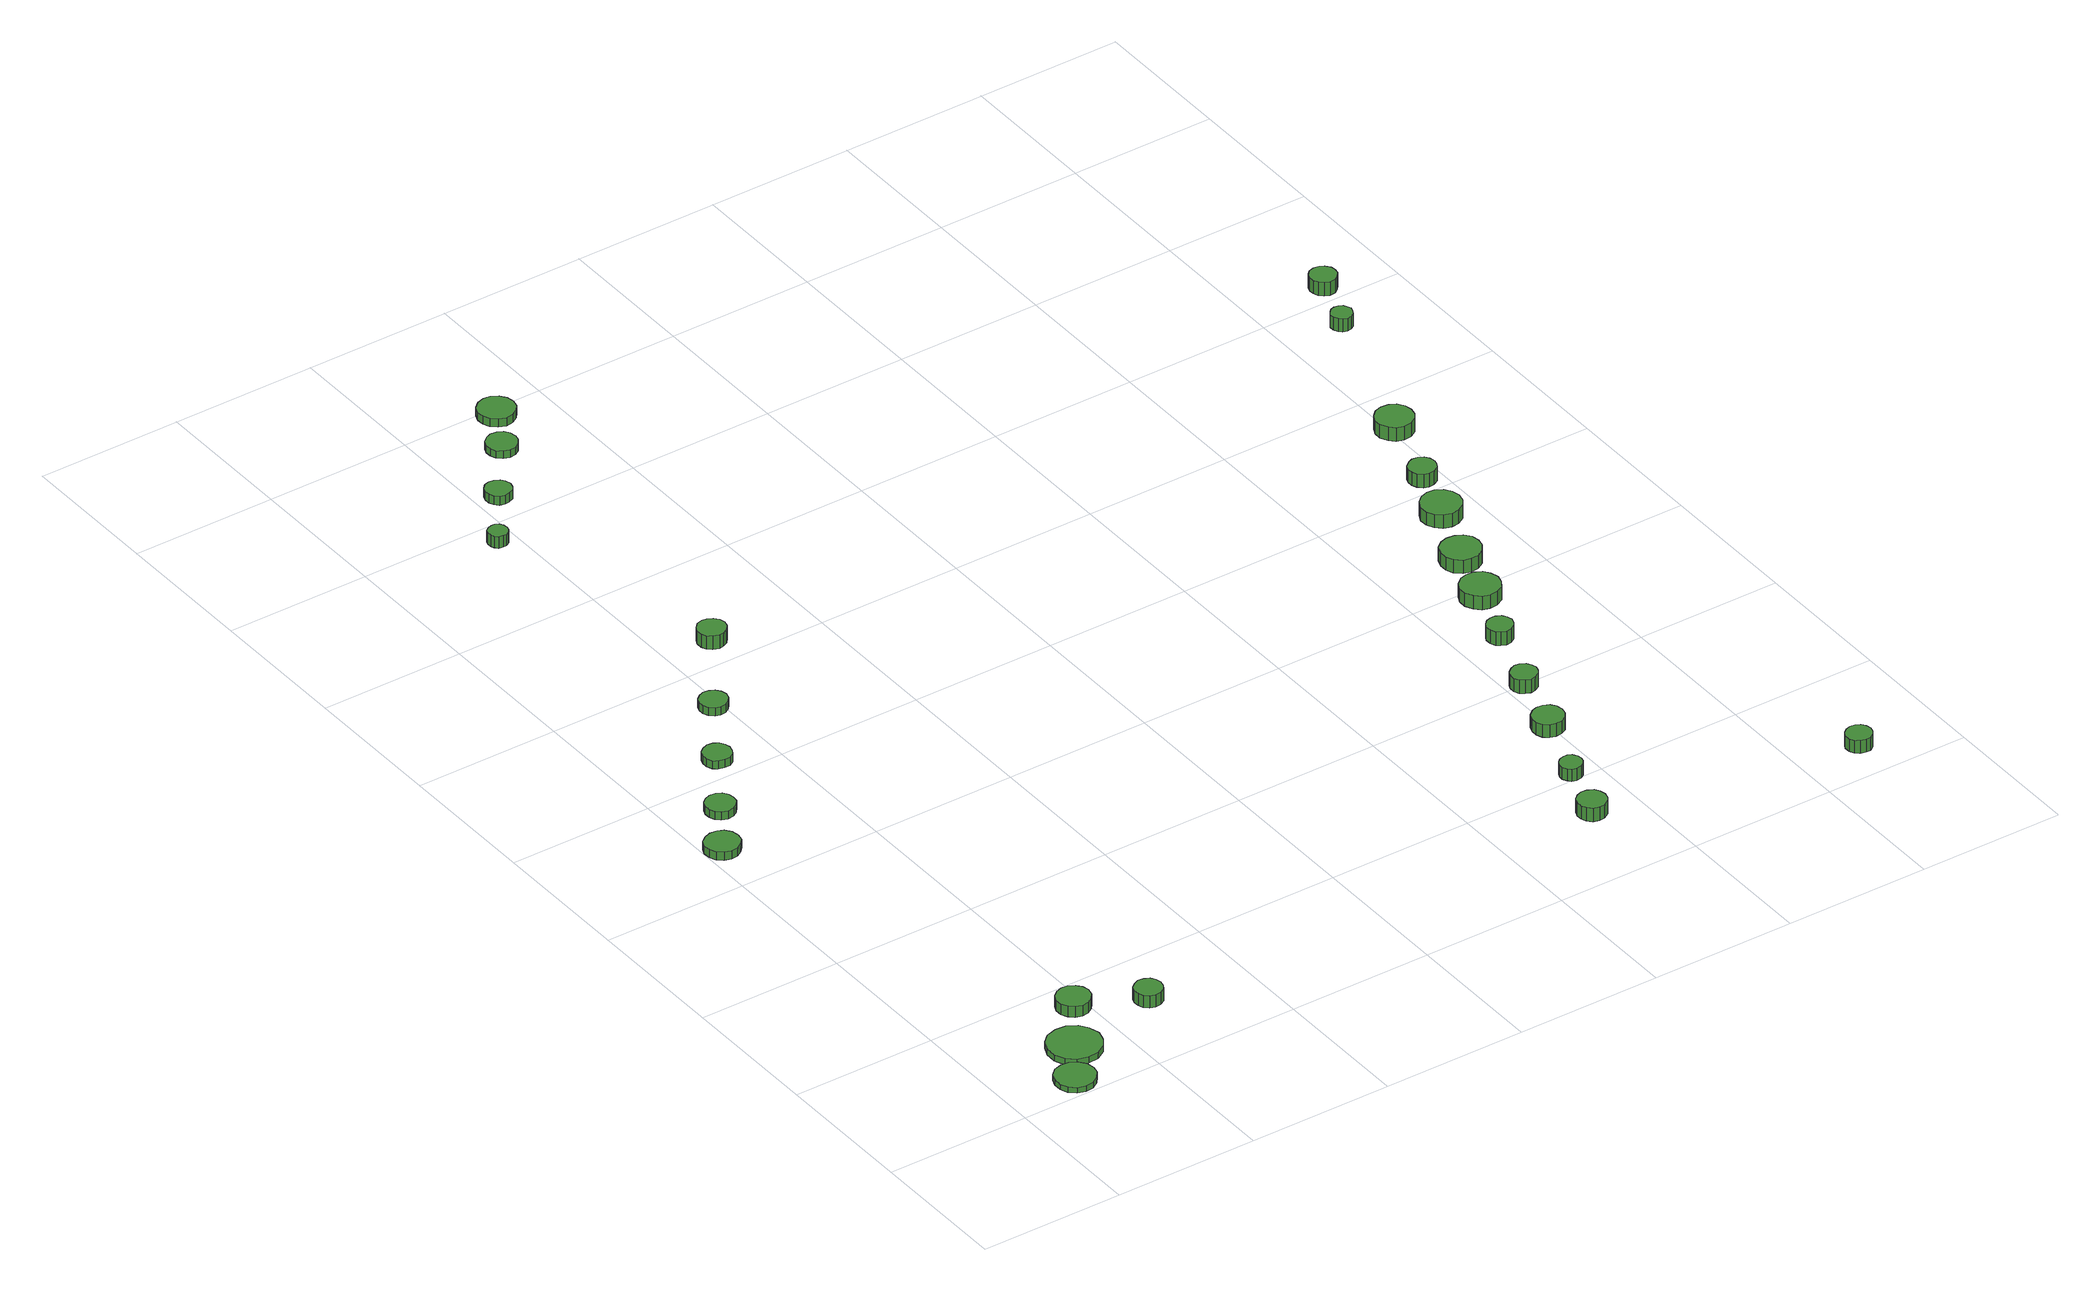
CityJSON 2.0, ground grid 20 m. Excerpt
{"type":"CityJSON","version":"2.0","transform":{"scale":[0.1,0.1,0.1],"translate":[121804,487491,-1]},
"CityObjects":{
"tree1":{"type":"SolitaryVegetationObject","attributes":{"function":"something"},"geometry":[{"type":"MultiSurface","lod":"1","boundaries":[[[0,1,2,3,4,5,6,7,8,9,10,11,12,13,14]],[[15,16,17,18,19,20,21,22,23,24,25,26,27,28,29]],[[0,29,28,1]],[[1,28,27,2]],[[2,27,26,3]],[[3,26,25,4]],[[4,25,24,5]],[[5,24,23,6]],[[6,23,22,7]],[[7,22,21,8]],[[8,21,20,9]],[[9,20,19,10]],[[10,19,18,11]],[[11,18,17,12]],[[12,17,16,13]],[[13,16,15,14]],[[14,15,29,0]]]}]},
"tree2":{"type":"SolitaryVegetationObject","attributes":{"function":"something"},"geometry":[{"type":"MultiSurface","lod":"1","boundaries":[[[30,31,32,33,34,35,36,37,38,39,40,41,42,43,44]],[[45,46,47,48,49,50,51,52,53,54,55,56,57,58,59]],[[30,59,58,31]],[[31,58,57,32]],[[32,57,56,33]],[[33,56,55,34]],[[34,55,54,35]],[[35,54,53,36]],[[36,53,52,37]],[[37,52,51,38]],[[38,51,50,39]],[[39,50,49,40]],[[40,49,48,41]],[[41,48,47,42]],[[42,47,46,43]],[[43,46,45,44]],[[44,45,59,30]]]}]},
"tree3":{"type":"SolitaryVegetationObject","attributes":{"function":"something"},"geometry":[{"type":"MultiSurface","lod":"1","boundaries":[[[60,61,62,63,64,65,66,67,68,69,70,71,72,73,74]],[[75,76,77,78,79,80,81,82,83,84,85,86,87,88,89]],[[60,89,88,61]],[[61,88,87,62]],[[62,87,86,63]],[[63,86,85,64]],[[64,85,84,65]],[[65,84,83,66]],[[66,83,82,67]],[[67,82,81,68]],[[68,81,80,69]],[[69,80,79,70]],[[70,79,78,71]],[[71,78,77,72]],[[72,77,76,73]],[[73,76,75,74]],[[74,75,89,60]]]}]},
"tree4":{"type":"SolitaryVegetationObject","attributes":{"function":"something"},"geometry":[{"type":"MultiSurface","lod":"1","boundaries":[[[90,91,92,93,94,95,96,97,98,99,100,101,102,103,104]],[[105,106,107,108,109,110,111,112,113,114,115,116,117,118,119]],[[90,119,118,91]],[[91,118,117,92]],[[92,117,116,93]],[[93,116,115,94]],[[94,115,114,95]],[[95,114,113,96]],[[96,113,112,97]],[[97,112,111,98]],[[98,111,110,99]],[[99,110,109,100]],[[100,109,108,101]],[[101,108,107,102]],[[102,107,106,103]],[[103,106,105,104]],[[104,105,119,90]]]}]},
"tree5":{"type":"SolitaryVegetationObject","attributes":{"function":"something"},"geometry":[{"type":"MultiSurface","lod":"1","boundaries":[[[120,121,122,123,124,125,126,127,128,129,130,131,132,133,134]],[[135,136,137,138,139,140,141,142,143,144,145,146,147,148,149]],[[120,149,148,121]],[[121,148,147,122]],[[122,147,146,123]],[[123,146,145,124]],[[124,145,144,125]],[[125,144,143,126]],[[126,143,142,127]],[[127,142,141,128]],[[128,141,140,129]],[[129,140,139,130]],[[130,139,138,131]],[[131,138,137,132]],[[132,137,136,133]],[[133,136,135,134]],[[134,135,149,120]]]}]},
"tree6":{"type":"SolitaryVegetationObject","attributes":{"function":"something"},"geometry":[{"type":"MultiSurface","lod":"1","boundaries":[[[150,151,152,153,154,155,156,157,158,159,160,161,162,163,164]],[[165,166,167,168,169,170,171,172,173,174,175,176,177,178,179]],[[150,179,178,151]],[[151,178,177,152]],[[152,177,176,153]],[[153,176,175,154]],[[154,175,174,155]],[[155,174,173,156]],[[156,173,172,157]],[[157,172,171,158]],[[158,171,170,159]],[[159,170,169,160]],[[160,169,168,161]],[[161,168,167,162]],[[162,167,166,163]],[[163,166,165,164]],[[164,165,179,150]]]}]},
"tree7":{"type":"SolitaryVegetationObject","attributes":{"function":"something"},"geometry":[{"type":"MultiSurface","lod":"1","boundaries":[[[180,181,182,183,184,185,186,187,188,189,190,191,192,193,194]],[[195,196,197,198,199,200,201,202,203,204,205,206,207,208,209]],[[180,209,208,181]],[[181,208,207,182]],[[182,207,206,183]],[[183,206,205,184]],[[184,205,204,185]],[[185,204,203,186]],[[186,203,202,187]],[[187,202,201,188]],[[188,201,200,189]],[[189,200,199,190]],[[190,199,198,191]],[[191,198,197,192]],[[192,197,196,193]],[[193,196,195,194]],[[194,195,209,180]]]}]},
"tree8":{"type":"SolitaryVegetationObject","attributes":{"function":"something"}},
"tree9":{"type":"SolitaryVegetationObject","attributes":{"function":"something"}},
"tree10":{"type":"SolitaryVegetationObject","attributes":{"function":"something"},"geometry":[{"type":"MultiSurface","lod":"1","boundaries":[[[210,211,212,213,214,215,216,217,218,219,220,221,222,223,224]],[[225,226,227,228,229,230,231,232,233,234,235,236,237,238,239]],[[210,239,238,211]],[[211,238,237,212]],[[212,237,236,213]],[[213,236,235,214]],[[214,235,234,215]],[[215,234,233,216]],[[216,233,232,217]],[[217,232,231,218]],[[218,231,230,219]],[[219,230,229,220]],[[220,229,228,221]],[[221,228,227,222]],[[222,227,226,223]],[[223,226,225,224]],[[224,225,239,210]]]}]},
"tree11":{"type":"SolitaryVegetationObject","attributes":{"function":"something"}},
"tree12":{"type":"SolitaryVegetationObject","attributes":{"function":"something"},"geometry":[{"type":"MultiSurface","lod":"1","boundaries":[[[240,241,242,243,244,245,246,247,248,249,250,251,252,253,254]],[[255,256,257,258,259,260,261,262,263,264,265,266,267,268,269]],[[240,269,268,241]],[[241,268,267,242]],[[242,267,266,243]],[[243,266,265,244]],[[244,265,264,245]],[[245,264,263,246]],[[246,263,262,247]],[[247,262,261,248]],[[248,261,260,249]],[[249,260,259,250]],[[250,259,258,251]],[[251,258,257,252]],[[252,257,256,253]],[[253,256,255,254]],[[254,255,269,240]]]}]},
"tree13":{"type":"SolitaryVegetationObject","attributes":{"function":"something"},"geometry":[{"type":"MultiSurface","lod":"1","boundaries":[[[270,271,272,273,274,275,276,277,278,279,280,281,282,283,284]],[[285,286,287,288,289,290,291,292,293,294,295,296,297,298,299]],[[270,299,298,271]],[[271,298,297,272]],[[272,297,296,273]],[[273,296,295,274]],[[274,295,294,275]],[[275,294,293,276]],[[276,293,292,277]],[[277,292,291,278]],[[278,291,290,279]],[[279,290,289,280]],[[280,289,288,281]],[[281,288,287,282]],[[282,287,286,283]],[[283,286,285,284]],[[284,285,299,270]]]}]},
"tree14":{"type":"SolitaryVegetationObject","attributes":{"function":"something"},"geometry":[{"type":"MultiSurface","lod":"1","boundaries":[[[300,301,302,303,304,305,306,307,308,309,310,311,312,313,314]],[[315,316,317,318,319,320,321,322,323,324,325,326,327,328,329]],[[300,329,328,301]],[[301,328,327,302]],[[302,327,326,303]],[[303,326,325,304]],[[304,325,324,305]],[[305,324,323,306]],[[306,323,322,307]],[[307,322,321,308]],[[308,321,320,309]],[[309,320,319,310]],[[310,319,318,311]],[[311,318,317,312]],[[312,317,316,313]],[[313,316,315,314]],[[314,315,329,300]]]}]},
"tree15":{"type":"SolitaryVegetationObject","attributes":{"function":"something"},"geometry":[{"type":"MultiSurface","lod":"1","boundaries":[[[330,331,332,333,334,335,336,337,338,339,340,341,342,343,344]],[[345,346,347,348,349,350,351,352,353,354,355,356,357,358,359]],[[330,359,358,331]],[[331,358,357,332]],[[332,357,356,333]],[[333,356,355,334]],[[334,355,354,335]],[[335,354,353,336]],[[336,353,352,337]],[[337,352,351,338]],[[338,351,350,339]],[[339,350,349,340]],[[340,349,348,341]],[[341,348,347,342]],[[342,347,346,343]],[[343,346,345,344]],[[344,345,359,330]]]}]},
"tree16":{"type":"SolitaryVegetationObject","attributes":{"function":"something"},"geometry":[{"type":"MultiSurface","lod":"1","boundaries":[[[360,361,362,363,364,365,366,367,368,369,370,371,372,373,374]],[[375,376,377,378,379,380,381,382,383,384,385,386,387,388,389]],[[360,389,388,361]],[[361,388,387,362]],[[362,387,386,363]],[[363,386,385,364]],[[364,385,384,365]],[[365,384,383,366]],[[366,383,382,367]],[[367,382,381,368]],[[368,381,380,369]],[[369,380,379,370]],[[370,379,378,371]],[[371,378,377,372]],[[372,377,376,373]],[[373,376,375,374]],[[374,375,389,360]]]}]},
"tree17":{"type":"SolitaryVegetationObject","attributes":{"function":"something"},"geometry":[{"type":"MultiSurface","lod":"1","boundaries":[[[390,391,392,393,394,395,396,397,398,399,400,401,402,403,404]],[[405,406,407,408,409,410,411,412,413,414,415,416,417,418,419]],[[390,419,418,391]],[[391,418,417,392]],[[392,417,416,393]],[[393,416,415,394]],[[394,415,414,395]],[[395,414,413,396]],[[396,413,412,397]],[[397,412,411,398]],[[398,411,410,399]],[[399,410,409,400]],[[400,409,408,401]],[[401,408,407,402]],[[402,407,406,403]],[[403,406,405,404]],[[404,405,419,390]]]}]},
"tree18":{"type":"SolitaryVegetationObject","attributes":{"function":"something"},"geometry":[{"type":"MultiSurface","lod":"1","boundaries":[[[420,421,422,423,424,425,426,427,428,429,430,431,432,433,434]],[[435,436,437,438,439,440,441,442,443,444,445,446,447,448,449]],[[420,449,448,421]],[[421,448,447,422]],[[422,447,446,423]],[[423,446,445,424]],[[424,445,444,425]],[[425,444,443,426]],[[426,443,442,427]],[[427,442,441,428]],[[428,441,440,429]],[[429,440,439,430]],[[430,439,438,431]],[[431,438,437,432]],[[432,437,436,433]],[[433,436,435,434]],[[434,435,449,420]]]}]},
"tree19":{"type":"SolitaryVegetationObject","attributes":{"function":"something"},"geometry":[{"type":"MultiSurface","lod":"1","boundaries":[[[450,451,452,453,454,455,456,457,458,459,460,461,462,463,464]],[[465,466,467,468,469,470,471,472,473,474,475,476,477,478,479]],[[450,479,478,451]],[[451,478,477,452]],[[452,477,476,453]],[[453,476,475,454]],[[454,475,474,455]],[[455,474,473,456]],[[456,473,472,457]],[[457,472,471,458]],[[458,471,470,459]],[[459,470,469,460]],[[460,469,468,461]],[[461,468,467,462]],[[462,467,466,463]],[[463,466,465,464]],[[464,465,479,450]]]}]},
"tree20":{"type":"SolitaryVegetationObject","attributes":{"function":"something"},"geometry":[{"type":"MultiSurface","lod":"1","boundaries":[[[480,481,482,483,484,485,486,487,488,489,490,491,492,493,494]],[[495,496,497,498,499,500,501,502,503,504,505,506,507,508,509]],[[480,509,508,481]],[[481,508,507,482]],[[482,507,506,483]],[[483,506,505,484]],[[484,505,504,485]],[[485,504,503,486]],[[486,503,502,487]],[[487,502,501,488]],[[488,501,500,489]],[[489,500,499,490]],[[490,499,498,491]],[[491,498,497,492]],[[492,497,496,493]],[[493,496,495,494]],[[494,495,509,480]]]}]},
"tree21":{"type":"SolitaryVegetationObject","attributes":{"function":"something"},"geometry":[{"type":"MultiSurface","lod":"1","boundaries":[[[510,511,512,513,514,515,516,517,518,519,520,521,522,523,524]],[[525,526,527,528,529,530,531,532,533,534,535,536,537,538,539]],[[510,539,538,511]],[[511,538,537,512]],[[512,537,536,513]],[[513,536,535,514]],[[514,535,534,515]],[[515,534,533,516]],[[516,533,532,517]],[[517,532,531,518]],[[518,531,530,519]],[[519,530,529,520]],[[520,529,528,521]],[[521,528,527,522]],[[522,527,526,523]],[[523,526,525,524]],[[524,525,539,510]]]}]},
"tree22":{"type":"SolitaryVegetationObject","attributes":{"function":"something"},"geometry":[{"type":"MultiSurface","lod":"1","boundaries":[[[540,541,542,543,544,545,546,547,548,549,550,551,552,553,554]],[[555,556,557,558,559,560,561,562,563,564,565,566,567,568,569]],[[540,569,568,541]],[[541,568,567,542]],[[542,567,566,543]],[[543,566,565,544]],[[544,565,564,545]],[[545,564,563,546]],[[546,563,562,547]],[[547,562,561,548]],[[548,561,560,549]],[[549,560,559,550]],[[550,559,558,551]],[[551,558,557,552]],[[552,557,556,553]],[[553,556,555,554]],[[554,555,569,540]]]}]},
"tree23":{"type":"SolitaryVegetationObject","attributes":{"function":"something"},"geometry":[{"type":"MultiSurface","lod":"1","boundaries":[[[570,571,572,573,574,575,576,577,578,579,580,581,582,583,584]],[[585,586,587,588,589,590,591,592,593,594,595,596,597,598,599]],[[570,599,598,571]],[[571,598,597,572]],[[572,597,596,573]],[[573,596,595,574]],[[574,595,594,575]],[[575,594,593,576]],[[576,593,592,577]],[[577,592,591,578]],[[578,591,590,579]],[[579,590,589,580]],[[580,589,588,581]],[[581,588,587,582]],[[582,587,586,583]],[[583,586,585,584]],[[584,585,599,570]]]}]},
"tree24":{"type":"SolitaryVegetationObject","attributes":{"function":"something"},"geometry":[{"type":"MultiSurface","lod":"1","boundaries":[[[600,601,602,603,604,605,606,607,608,609,610,611,612,613,614]],[[615,616,617,618,619,620,621,622,623,624,625,626,627,628,629]],[[600,629,628,601]],[[601,628,627,602]],[[602,627,626,603]],[[603,626,625,604]],[[604,625,624,605]],[[605,624,623,606]],[[606,623,622,607]],[[607,622,621,608]],[[608,621,620,609]],[[609,620,619,610]],[[610,619,618,611]],[[611,618,617,612]],[[612,617,616,613]],[[613,616,615,614]],[[614,615,629,600]]]}]},
"tree25":{"type":"SolitaryVegetationObject","attributes":{"function":"something"},"geometry":[{"type":"MultiSurface","lod":"1","boundaries":[[[630,631,632,633,634,635,636,637,638,639,640,641,642,643,644]],[[645,646,647,648,649,650,651,652,653,654,655,656,657,658,659]],[[630,659,658,631]],[[631,658,657,632]],[[632,657,656,633]],[[633,656,655,634]],[[634,655,654,635]],[[635,654,653,636]],[[636,653,652,637]],[[637,652,651,638]],[[638,651,650,639]],[[639,650,649,640]],[[640,649,648,641]],[[641,648,647,642]],[[642,647,646,643]],[[643,646,645,644]],[[644,645,659,630]]]}]},
"tree26":{"type":"SolitaryVegetationObject","attributes":{"function":"something"},"geometry":[{"type":"MultiSurface","lod":"1","boundaries":[[[660,661,662,663,664,665,666,667,668,669,670,671,672,673,674]],[[675,676,677,678,679,680,681,682,683,684,685,686,687,688,689]],[[660,689,688,661]],[[661,688,687,662]],[[662,687,686,663]],[[663,686,685,664]],[[664,685,684,665]],[[665,684,683,666]],[[666,683,682,667]],[[667,682,681,668]],[[668,681,680,669]],[[669,680,679,670]],[[670,679,678,671]],[[671,678,677,672]],[[672,677,676,673]],[[673,676,675,674]],[[674,675,689,660]]]}]},
"tree27":{"type":"SolitaryVegetationObject","attributes":{"function":"something"},"geometry":[{"type":"MultiSurface","lod":"1","boundaries":[[[690,691,692,693,694,695,696,697,698,699,700,701,702,703,704]],[[705,706,707,708,709,710,711,712,713,714,715,716,717,718,719]],[[690,719,718,691]],[[691,718,717,692]],[[692,717,716,693]],[[693,716,715,694]],[[694,715,714,695]],[[695,714,713,696]],[[696,713,712,697]],[[697,712,711,698]],[[698,711,710,699]],[[699,710,709,700]],[[700,709,708,701]],[[701,708,707,702]],[[702,707,706,703]],[[703,706,705,704]],[[704,705,719,690]]]}]},
"tree28":{"type":"SolitaryVegetationObject","attributes":{"function":"something"},"geometry":[{"type":"MultiSurface","lod":"1","boundaries":[[[720,721,722,723,724,725,726,727,728,729,730,731,732,733,734]],[[735,736,737,738,739,740,741,742,743,744,745,746,747,748,749]],[[720,749,748,721]],[[721,748,747,722]],[[722,747,746,723]],[[723,746,745,724]],[[724,745,744,725]],[[725,744,743,726]],[[726,743,742,727]],[[727,742,741,728]],[[728,741,740,729]],[[729,740,739,730]],[[730,739,738,731]],[[731,738,737,732]],[[732,737,736,733]],[[733,736,735,734]],[[734,735,749,720]]]}]},
"tree29":{"type":"SolitaryVegetationObject","attributes":{"function":"something"},"geometry":[{"type":"MultiSurface","lod":"1","boundaries":[[[750,751,752,753,754,755,756,757,758,759,760,761,762,763,764]],[[765,766,767,768,769,770,771,772,773,774,775,776,777,778,779]],[[750,779,778,751]],[[751,778,777,752]],[[752,777,776,753]],[[753,776,775,754]],[[754,775,774,755]],[[755,774,773,756]],[[756,773,772,757]],[[757,772,771,758]],[[758,771,770,759]],[[759,770,769,760]],[[760,769,768,761]],[[761,768,767,762]],[[762,767,766,763]],[[763,766,765,764]],[[764,765,779,750]]]}]}
},
"vertices":[
[123,29,15],[121,40,15],[114,49,15],[104,55,15],[93,56,15],[82,53,15],[73,45,15],[69,35,15],[69,23,15],[73,13,15],[82,5,15],[93,2,15],[104,3,15],[114,9,15],[121,18,15],[121,18,7],[114,9,7],[104,3,7],[93,2,7],[82,5,7],[73,13,7],[69,23,7],[69,35,7],[73,45,7],[82,53,7],[93,56,7],[104,55,7],[114,49,7],[121,40,7],[123,29,7],
[170,84,16],[166,99,16],[158,111,16],[145,119,16],[130,120,16],[115,116,16],[104,106,16],[98,92,16],[98,77,16],[104,63,16],[115,53,16],[130,49,16],[145,50,16],[158,58,16],[166,70,16],[166,70,7],[158,58,7],[145,50,7],[130,49,7],[115,53,7],[104,63,7],[98,77,7],[98,92,7],[104,106,7],[115,116,7],[130,120,7],[145,119,7],[158,111,7],[166,99,7],[170,84,7],
[48,676,19],[46,686,19],[40,694,19],[32,698,19],[22,699,19],[13,696,19],[5,690,19],[1,681,19],[1,671,19],[5,662,19],[13,656,19],[22,653,19],[32,654,19],[40,659,19],[46,666,19],[46,666,7],[40,659,7],[32,654,7],[22,653,7],[13,656,7],[5,662,7],[1,671,7],[1,681,7],[5,690,7],[13,696,7],[22,699,7],[32,698,7],[40,694,7],[46,686,7],[48,676,7],
[206,158,23],[204,167,23],[198,174,23],[190,179,23],[181,180,23],[172,177,23],[165,171,23],[161,162,23],[161,153,23],[165,144,23],[172,138,23],[181,135,23],[190,136,23],[198,141,23],[204,148,23],[204,148,7],[198,141,7],[190,136,7],[181,135,7],[172,138,7],[165,144,7],[161,153,7],[161,162,7],[165,171,7],[172,177,7],[181,180,7],[190,179,7],[198,174,7],[204,167,7],[206,158,7],
[90,746,18],[89,754,18],[84,761,18],[77,765,18],[68,766,18],[60,763,18],[54,758,18],[51,750,18],[51,742,18],[54,734,18],[60,729,18],[68,726,18],[77,727,18],[84,731,18],[89,738,18],[89,738,6],[84,731,6],[77,727,6],[68,726,6],[60,729,6],[54,734,6],[51,742,6],[51,750,6],[54,758,6],[60,763,6],[68,766,6],[77,765,6],[84,761,6],[89,754,6],[90,746,6],
[286,118,25],[284,126,25],[280,132,25],[273,136,25],[265,137,25],[258,134,25],[252,129,25],[249,122,25],[249,114,25],[252,107,25],[258,102,25],[265,99,25],[273,100,25],[280,104,25],[284,110,25],[284,110,7],[280,104,7],[273,100,7],[265,99,7],[258,102,7],[252,107,7],[249,114,7],[249,122,7],[252,129,7],[258,134,7],[265,137,7],[273,136,7],[280,132,7],[284,126,7],[286,118,7],
[148,836,18],[146,843,18],[142,850,18],[135,854,18],[127,855,18],[119,852,18],[113,847,18],[110,840,18],[110,832,18],[113,824,18],[119,819,18],[127,817,18],[135,817,18],[142,821,18],[146,828,18],[146,828,6],[142,821,6],[135,817,6],[127,817,6],[119,819,6],[113,824,6],[110,832,6],[110,840,6],[113,847,6],[119,852,6],[127,855,6],[135,854,6],[142,850,6],[146,843,6],[148,836,6],
[209,930,18],[207,938,18],[202,944,18],[195,948,18],[187,949,18],[180,946,18],[174,941,18],[171,934,18],[171,926,18],[174,919,18],[180,913,18],[187,911,18],[195,912,18],[202,916,18],[207,922,18],[207,922,6],[202,916,6],[195,912,6],[187,911,6],[180,913,6],[174,919,6],[171,926,6],[171,934,6],[174,941,6],[180,946,6],[187,949,6],[195,948,6],[202,944,6],[207,938,6],[209,930,6],
[288,1046,26],[286,1054,26],[281,1060,26],[274,1064,26],[267,1065,26],[259,1063,26],[253,1057,26],[250,1050,26],[250,1042,26],[253,1035,26],[259,1030,26],[267,1027,26],[274,1028,26],[281,1032,26],[286,1038,26],[286,1038,6],[281,1032,6],[274,1028,6],[267,1027,6],[259,1030,6],[253,1035,6],[250,1042,6],[250,1050,6],[253,1057,6],[259,1063,6],[267,1065,6],[274,1064,6],[281,1060,6],[286,1054,6],[288,1046,6],
[187,1365,25],[186,1370,25],[183,1375,25],[178,1378,25],[173,1378,25],[167,1376,25],[163,1373,25],[161,1368,25],[161,1362,25],[163,1357,25],[167,1353,25],[173,1352,25],[178,1352,25],[183,1355,25],[186,1359,25],[186,1359,8],[183,1355,8],[178,1352,8],[173,1352,8],[167,1353,8],[163,1357,8],[161,1362,8],[161,1368,8],[163,1373,8],[167,1376,8],[173,1378,8],[178,1378,8],[183,1375,8],[186,1370,8],[187,1365,8],
[247,1442,21],[245,1450,21],[241,1455,21],[234,1459,21],[227,1460,21],[220,1458,21],[215,1453,21],[212,1446,21],[212,1439,21],[215,1432,21],[220,1427,21],[227,1425,21],[234,1426,21],[241,1429,21],[245,1435,21],[245,1435,8],[241,1429,8],[234,1426,8],[227,1425,8],[220,1427,8],[215,1432,8],[212,1439,8],[212,1446,8],[215,1453,8],[220,1458,8],[227,1460,8],[234,1459,8],[241,1455,8],[245,1450,8],[247,1442,8],
[311,1522,20],[309,1531,20],[304,1538,20],[297,1542,20],[288,1543,20],[280,1540,20],[273,1534,20],[270,1526,20],[270,1518,20],[273,1510,20],[280,1504,20],[288,1501,20],[297,1502,20],[304,1507,20],[309,1514,20],[309,1514,9],[304,1507,9],[297,1502,9],[288,1501,9],[280,1504,9],[273,1510,9],[270,1518,9],[270,1526,9],[273,1534,9],[280,1540,9],[288,1543,9],[297,1542,9],[304,1538,9],[309,1531,9],[311,1522,9],
[350,1583,21],[348,1593,21],[342,1601,21],[333,1607,21],[323,1608,21],[313,1605,21],[305,1598,21],[301,1588,21],[301,1578,21],[305,1569,21],[313,1562,21],[323,1558,21],[333,1560,21],[342,1565,21],[348,1573,21],[348,1573,9],[342,1565,9],[333,1560,9],[323,1558,9],[313,1562,9],[305,1569,9],[301,1578,9],[301,1588,9],[305,1598,9],[313,1605,9],[323,1608,9],[333,1607,9],[342,1601,9],[348,1593,9],[350,1583,9],
[957,130,27],[955,138,27],[951,145,27],[943,149,27],[935,150,27],[927,147,27],[921,142,27],[918,134,27],[918,126,27],[921,119,27],[927,113,27],[935,111,27],[943,111,27],[951,116,27],[955,122,27],[955,122,7],[951,116,7],[943,111,7],[935,111,7],[927,113,7],[921,119,7],[918,126,7],[918,134,7],[921,142,7],[927,147,7],[935,150,7],[943,149,7],[951,145,7],[955,138,7],[957,130,7],
[978,211,25],[977,217,25],[973,223,25],[968,226,25],[961,226,25],[955,224,25],[951,220,25],[948,214,25],[948,208,25],[951,202,25],[955,198,25],[961,196,25],[968,197,25],[973,200,25],[977,205,25],[977,205,7],[973,200,7],[968,197,7],[961,196,7],[955,198,7],[951,202,7],[948,208,7],[948,214,7],[951,220,7],[955,224,7],[961,226,7],[968,226,7],[973,223,7],[977,217,7],[978,211,7],
[1018,308,26],[1016,317,26],[1011,324,26],[1003,328,26],[994,329,26],[986,326,26],[979,320,26],[976,312,26],[976,303,26],[979,295,26],[986,289,26],[994,287,26],[1003,288,26],[1011,292,26],[1016,299,26],[1016,299,7],[1011,292,7],[1003,288,7],[994,287,7],[986,289,7],[979,295,7],[976,303,7],[976,312,7],[979,320,7],[986,326,7],[994,329,7],[1003,328,7],[1011,324,7],[1016,317,7],[1018,308,7],
[1043,399,26],[1041,406,26],[1037,412,26],[1030,416,26],[1023,417,26],[1016,414,26],[1010,409,26],[1007,403,26],[1007,395,26],[1010,388,26],[1016,384,26],[1023,381,26],[1030,382,26],[1037,386,26],[1041,392,26],[1041,392,6],[1037,386,6],[1030,382,6],[1023,381,6],[1016,384,6],[1010,388,6],[1007,395,6],[1007,403,6],[1010,409,6],[1016,414,6],[1023,417,6],[1030,416,6],[1037,412,6],[1041,406,6],[1043,399,6],
[1077,499,26],[1075,506,26],[1071,512,26],[1064,516,26],[1057,516,26],[1050,514,26],[1045,509,26],[1042,503,26],[1042,495,26],[1045,488,26],[1050,484,26],[1057,481,26],[1064,482,26],[1071,486,26],[1075,492,26],[1075,492,6],[1071,486,6],[1064,482,6],[1057,481,6],[1050,484,6],[1045,488,6],[1042,495,6],[1042,503,6],[1045,509,6],[1050,514,6],[1057,516,6],[1064,516,6],[1071,512,6],[1075,506,6],[1077,499,6],
[1115,582,26],[1112,593,26],[1106,602,26],[1096,607,26],[1085,608,26],[1075,605,26],[1067,598,26],[1062,588,26],[1062,577,26],[1067,567,26],[1075,559,26],[1085,556,26],[1096,557,26],[1106,562,26],[1112,571,26],[1112,571,6],[1106,562,6],[1096,557,6],[1085,556,6],[1075,559,6],[1067,567,6],[1062,577,6],[1062,588,6],[1067,598,6],[1075,605,6],[1085,608,6],[1096,607,6],[1106,602,6],[1112,593,6],[1115,582,6],
[1303,59,26],[1301,66,26],[1297,72,26],[1291,75,26],[1284,76,26],[1277,74,26],[1271,69,26],[1268,63,26],[1268,55,26],[1271,49,26],[1277,44,26],[1284,42,26],[1291,42,26],[1297,46,26],[1301,52,26],[1301,52,7],[1297,46,7],[1291,42,7],[1284,42,7],[1277,44,7],[1271,49,7],[1268,55,7],[1268,63,7],[1271,69,7],[1277,74,7],[1284,76,7],[1291,75,7],[1297,72,7],[1301,66,7],[1303,59,7],
[1140,659,26],[1138,670,26],[1131,679,26],[1121,684,26],[1110,685,26],[1100,682,26],[1091,675,26],[1087,664,26],[1087,653,26],[1091,643,26],[1100,635,26],[1110,632,26],[1121,633,26],[1131,639,26],[1138,648,26],[1138,648,6],[1131,639,6],[1121,633,6],[1110,632,6],[1100,635,6],[1091,643,6],[1087,653,6],[1087,664,6],[1091,675,6],[1100,682,6],[1110,685,6],[1121,684,6],[1131,679,6],[1138,670,6],[1140,659,6],
[1176,751,26],[1173,762,26],[1167,771,26],[1157,777,26],[1146,778,26],[1135,774,26],[1127,767,26],[1122,756,26],[1122,745,26],[1127,735,26],[1135,727,26],[1146,724,26],[1157,725,26],[1167,731,26],[1173,740,26],[1173,740,6],[1167,731,6],[1157,725,6],[1146,724,6],[1135,727,6],[1127,735,6],[1122,745,6],[1122,756,6],[1127,767,6],[1135,774,6],[1146,778,6],[1157,777,6],[1167,771,6],[1173,762,6],[1176,751,6],
[1193,827,26],[1191,835,26],[1187,841,26],[1180,845,26],[1172,846,26],[1165,843,26],[1159,838,26],[1156,831,26],[1156,824,26],[1159,817,26],[1165,811,26],[1172,809,26],[1180,810,26],[1187,814,26],[1191,820,26],[1191,820,6],[1187,814,6],[1180,810,6],[1172,809,6],[1165,811,6],[1159,817,6],[1156,824,6],[1156,831,6],[1159,838,6],[1165,843,6],[1172,846,6],[1180,845,6],[1187,841,6],[1191,835,6],[1193,827,6],
[1232,933,26],[1230,943,26],[1224,952,26],[1215,957,26],[1204,958,26],[1194,955,26],[1187,948,26],[1182,938,26],[1182,928,26],[1187,918,26],[1194,911,26],[1204,908,26],[1215,909,26],[1224,914,26],[1230,923,26],[1230,923,6],[1224,914,6],[1215,909,6],[1204,908,6],[1194,911,6],[1187,918,6],[1182,928,6],[1182,938,6],[1187,948,6],[1194,955,6],[1204,958,6],[1215,957,6],[1224,952,6],[1230,943,6],[1232,933,6],
[1296,1151,25],[1294,1156,25],[1291,1161,25],[1286,1164,25],[1280,1165,25],[1274,1163,25],[1270,1159,25],[1267,1154,25],[1267,1148,25],[1270,1142,25],[1274,1138,25],[1280,1136,25],[1286,1137,25],[1291,1140,25],[1294,1145,25],[1294,1145,6],[1291,1140,6],[1286,1137,6],[1280,1136,6],[1274,1138,6],[1270,1142,6],[1267,1148,6],[1267,1154,6],[1270,1159,6],[1274,1163,6],[1280,1165,6],[1286,1164,6],[1291,1161,6],[1294,1156,6],[1296,1151,6],
[1326,1228,26],[1325,1235,26],[1320,1241,26],[1314,1245,26],[1306,1246,26],[1299,1244,26],[1294,1239,26],[1291,1232,26],[1291,1225,26],[1294,1218,26],[1299,1213,26],[1306,1210,26],[1314,1211,26],[1320,1215,26],[1325,1221,26],[1325,1221,6],[1320,1215,6],[1314,1211,6],[1306,1210,6],[1299,1213,6],[1294,1218,6],[1291,1225,6],[1291,1232,6],[1294,1239,6],[1299,1244,6],[1306,1246,6],[1314,1245,6],[1320,1241,6],[1325,1235,6],[1326,1228,6]
]}
